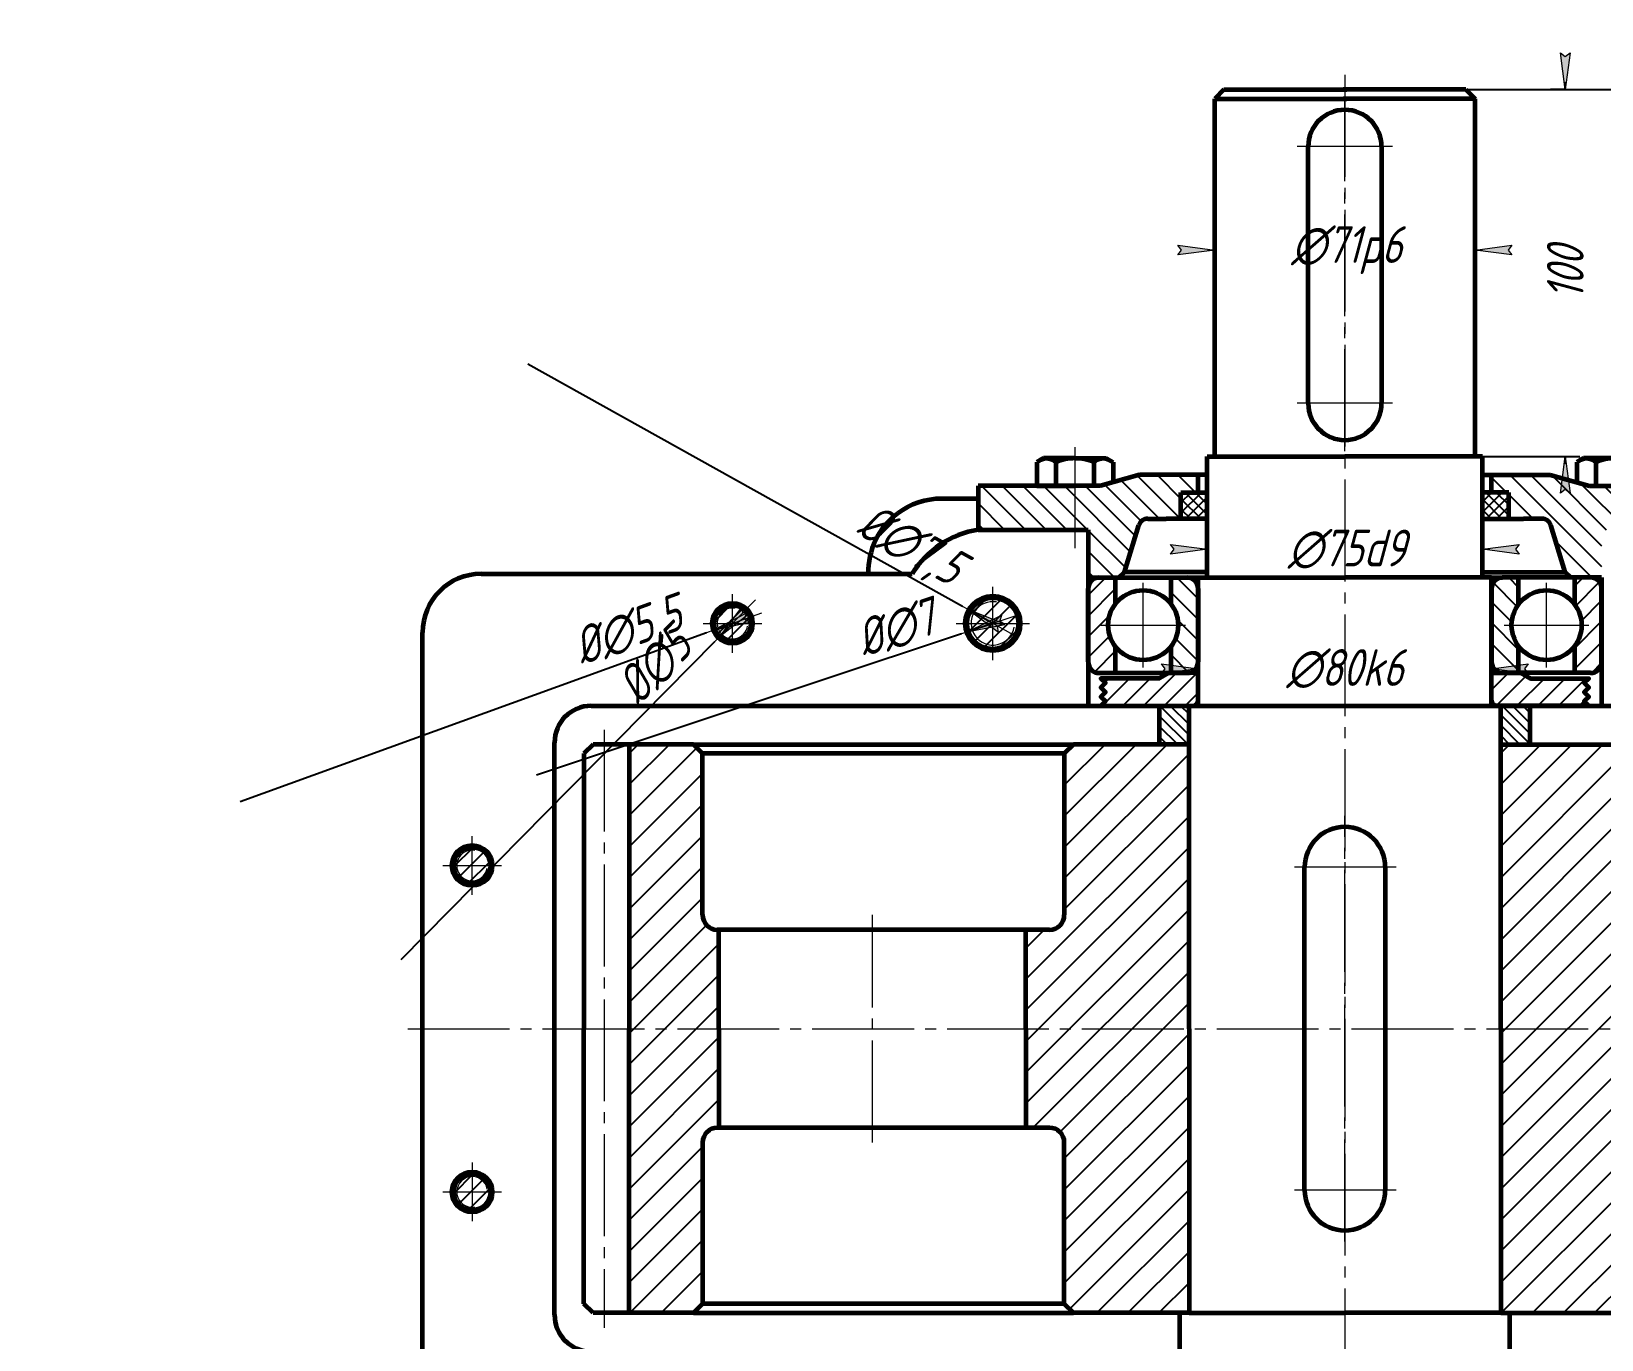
# Model space of a CAD drawing. Header units: millimetres. Extents: x 0 to 420, y 0 to 594.
# Drawn here: x 0 to 214.1, y 133.1 to 311.4 of the extents above; entities that cross this region are included whole.
import ezdxf

# ---------------------------------------------------------------- set-up
doc = ezdxf.new("R2010")
doc.units = ezdxf.units.MM
for name, pattern in [('K5LT_AXLED', [18.380000114440918, 13.88000011444092, -1.5, 1.5, -1.5]), ('K5LT_BASIC', [0]), ('K5LT_THIN', [0])]:
    doc.linetypes.add(name, pattern=pattern)
for name, color, linetype in [('Валы', 7, 'Continuous'), ('Зубчатое колесо', 7, 'Continuous'), ('Корпус', 7, 'Continuous'), ('Подшипниковые узлы', 7, 'Continuous'), ('Размеры', 7, 'Continuous'), ('Системный слой', 7, 'Continuous')]:
    doc.layers.add(name, color=color, linetype=linetype)
doc.styles.add('KDIMTEXTSTYLE', font='GOST_AU.SHX', dxfattribs={"width": 0.96, "oblique": 15, "height": 5})
doc.dimstyles.new('KDIMSTYLE (0.50)', dxfattribs={"dimtxt": 5, "dimasz": 1, "dimexe": 2, "dimexo": 0, "dimgap": 1, "dimtad": 1, "dimlfac": 2, "dimtxsty": 'KDIMTEXTSTYLE', "dimsah": 1, "dimcen": 0, "dimdle": 1, "dimadec": 0, "dimazin": 0, "dimtfac": 0.667, "dimtmove": 0, "dimatfit": 3, "dimfxl": 1, "dimtvp": 1, "dimtolj": 1, "dimtzin": 0, "dimarcsym": 0})
doc.dimstyles.new('KDIMSTYLE (1.00)', dxfattribs={"dimtxt": 5, "dimasz": 1, "dimexe": 2, "dimexo": 0, "dimgap": 1, "dimtad": 1, "dimtxsty": 'KDIMTEXTSTYLE', "dimsah": 1, "dimcen": 0, "dimdle": 1, "dimadec": 0, "dimazin": 0, "dimtfac": 0.667, "dimtmove": 0, "dimatfit": 3, "dimfxl": 1, "dimtvp": 1, "dimtolj": 1, "dimtzin": 0, "dimarcsym": 0})
pattern_1 = [(45, (0, 0), (-2.121320343559643, 2.121320343559643), [])]
pattern_2 = [(45, (0, 0), (-1.414213562373095, 1.414213562373095), [])]
pattern_3 = [(-45, (0, 0), (1.414213562373095, 1.414213562373095), [])]
pattern_4 = [(45, (0, 0), (-0.7071067811865476, 0.7071067811865476), []), (135, (0, 0), (-0.7071067811865476, -0.7071067811865475), [])]
pattern_5 = [(45, (0, 0), (-1.060660171779821, 1.060660171779821), [])]
pattern_6 = [(-45, (0, 0), (0.7071067811865476, 0.7071067811865476), [])]

# ---------------------------------------------------------------- blocks, each defined once
blk = doc.blocks.new('KDIMARROW_02')
at = {"layer": 'Системный слой'}
blk.add_hatch(color=0, dxfattribs=at).paths.add_polyline_path([(4.5, -5.51091059616309e-16), (5, 0.6582624912261956), (0, 0), (5, -0.658262491226197)])
at = {"layer": 'Системный слой', "color": 0, "linetype": 'K5LT_THIN', "lineweight": 18}
for p, q in [((0, 0), (-1, 0)), ((5, 0.6582624912261956), (0, 0)), ((0, 0), (5, -0.658262491226197)), ((0, 0), (7, -8.572527594031472e-16)), ((4.5, -5.51091059616309e-16), (5, 0.6582624912261956)), ((5, -0.658262491226197), (4.5, -5.51091059616309e-16))]:
    blk.add_line(p, q, dxfattribs=at)
blk = doc.blocks.new('U27')
at = {"layer": 'Корпус', "color": 150, "linetype": 'K5LT_BASIC', "lineweight": 60, "true_color": 0x0080ff}
for p, q in [((76.31795518810242, 219.5006614871448), (353.8179551881025, 219.5006614871448)), ((71.31795518810242, 136.5006614871448), (71.31795518810242, 214.5006614871448))]:
    blk.add_line(p, q, dxfattribs=at)
for centre, start, end in [((76.31795518810242, 214.5006614871448), 90, 180), ((76.31795518810242, 136.5006614871448), 180, 270)]:
    blk.add_arc(centre, 5, start, end, dxfattribs=at)
blk = doc.blocks.new('U28')
at = {"layer": 'Подшипниковые узлы'}
h = blk.add_hatch(dxfattribs=at)
h.set_pattern_fill('', angle=45, style=0, pattern_type=0)
h.set_pattern_definition(pattern_2)
h.paths.add_polyline_path([(147.7579557221601, 227.6431610929595), (146.9340683779458, 229.4013446702504), (146.8804046157248, 231.342251687095), (147.6058841818901, 233.1432734100313), (147.7579557221601, 233.3581615634387), (147.7579557221601, 237.0006614871448), (145.5679551881024, 237.0006614871448), (144.562724424104, 236.6139948204781), (144.0757459651003, 235.6533429686262), (144.0679551881024, 235.5006614871448), (144.0679551881024, 225.5006614871448), (144.4546218547691, 224.4954307231463), (145.415273706621, 224.0084522641426), (145.5679551881024, 224.0006614871448), (147.7579557221601, 224.0006614871448)])
h = blk.add_hatch(dxfattribs=at)
h.set_pattern_fill('', angle=-45, style=0, pattern_type=0)
h.set_pattern_definition(pattern_3)
h.paths.add_polyline_path([(159.0679551881024, 225.5006614871448), (159.0679551881024, 235.5006614871448), (158.6812885214358, 236.5058922511432), (157.7206366695839, 236.9928707101469), (157.5679551881024, 237.0006614871448), (155.3779546540448, 237.0006614871448), (155.3779548066327, 233.3581616778797), (156.2018420569616, 231.5999780565939), (156.25550571554, 229.6590710368837), (155.5300260532017, 227.8580493526873), (155.3779546540448, 227.6431610929595), (155.3779546540448, 224.0006614871448), (157.5679551881024, 224.0006614871448), (158.5731859521009, 224.3873281538114), (159.0601644111046, 225.3479800056633)])
h = blk.add_hatch(dxfattribs=at)
h.set_pattern_fill('', angle=-45, style=0, pattern_type=0)
h.set_pattern_definition(pattern_3)
h.paths.add_polyline_path([(202.7579557221601, 227.6431610929595), (201.9340683779458, 229.4013446702504), (201.8804046157248, 231.342251687095), (202.6058841818901, 233.1432734100313), (202.7579557221601, 233.3581615634387), (202.7579557221601, 237.0006614871448), (200.5679551881024, 237.0006614871448), (199.562724424104, 236.6139948204781), (199.0757459651003, 235.6533429686262), (199.0679551881024, 235.5006614871448), (199.0679551881024, 225.5006614871448), (199.4546218547691, 224.4954307231463), (200.415273706621, 224.0084522641426), (200.5679551881024, 224.0006614871448), (202.7579557221601, 224.0006614871448)])
h = blk.add_hatch(dxfattribs=at)
h.set_pattern_fill('', angle=45, style=0, pattern_type=0)
h.set_pattern_definition(pattern_2)
h.paths.add_polyline_path([(214.0679551881024, 225.5006614871448), (214.0679551881024, 235.5006614871448), (213.6812885214358, 236.5058922511432), (212.7206366695839, 236.9928707101469), (212.5679551881024, 237.0006614871448), (210.3779546540448, 237.0006614871448), (210.3779548066327, 233.3581616778797), (211.2018420569616, 231.5999780565939), (211.25550571554, 229.6590710368837), (210.5300260532017, 227.8580493526873), (210.3779546540448, 227.6431610929595), (210.3779546540448, 224.0006614871448), (212.5679551881024, 224.0006614871448), (213.5731859521009, 224.3873281538114), (214.0601644111046, 225.3479800056633)])
at = {"layer": 'Подшипниковые узлы', "color": 150, "linetype": 'K5LT_BASIC', "lineweight": 60, "true_color": 0x0080ff}
for p, q in [((144.0679551881024, 225.5006614871448), (144.0679551881024, 235.5006614871448)), ((145.5679551881024, 237.0006614871448), (157.5679551881024, 237.0006614871448)), ((147.7579557221601, 237.0006614871448), (147.7579557221601, 233.3581615634387)), ((155.3779546540448, 233.3581615634387), (155.3779546540448, 237.0006614871448)), ((159.0679551881024, 235.5006614871448), (159.0679551881024, 225.5006614871448)), ((199.0679551881024, 235.5006614871448), (199.0679551881024, 225.5006614871448)), ((212.5679551881024, 237.0006614871448), (200.5679551881024, 237.0006614871448)), ((202.7579557221601, 233.3581615634387), (202.7579557221601, 237.0006614871448)), ((210.3779546540448, 237.0006614871448), (210.3779546540448, 233.3581615634387)), ((214.0679551881024, 225.5006614871448), (214.0679551881024, 235.5006614871448)), ((147.7579557221601, 227.6431610929595), (147.7579557221601, 224.0006614871448)), ((155.3779546540448, 224.0006614871448), (155.3779546540448, 227.6431610929595)), ((202.7579557221601, 224.0006614871448), (202.7579557221601, 227.6431610929595)), ((210.3779546540448, 227.6431610929595), (210.3779546540448, 224.0006614871448)), ((145.5679551881024, 224.0006614871448), (157.5679551881024, 224.0006614871448)), ((212.5679551881024, 224.0006614871448), (200.5679551881024, 224.0006614871448))]:
    blk.add_line(p, q, dxfattribs=at)
at = {"layer": 'Подшипниковые узлы', "color": 30, "linetype": 'K5LT_AXLED', "lineweight": 18, "true_color": 0xff8000}
for p, q in [((151.5679551881024, 224.7381616778796), (151.5679551881024, 236.2631612964099)), ((206.5679551881024, 224.7381616778796), (206.5679551881024, 236.2631612964099)), ((145.8054553788373, 230.5006614871448), (157.3304549973676, 230.5006614871448)), ((200.8054553788373, 230.5006614871448), (212.3304549973676, 230.5006614871448))]:
    blk.add_line(p, q, dxfattribs=at)
at = {"layer": 'Подшипниковые узлы', "color": 150, "linetype": 'K5LT_BASIC', "lineweight": 60, "true_color": 0x0080ff}
for centre in [(151.5679551881024, 230.5006614871448), (206.5679551881024, 230.5006614871448)]:
    blk.add_circle(centre, 4.762499809265137, dxfattribs=at)
for centre, start, end in [((145.5679551881024, 235.5006614871448), 90, 180), ((157.5679551881024, 235.5006614871448), 0, 90), ((200.5679551881024, 235.5006614871448), 90, 180), ((212.5679551881024, 235.5006614871448), 0, 90), ((145.5679551881024, 225.5006614871448), 180, 270), ((157.5679551881024, 225.5006614871448), 270, 0), ((200.5679551881024, 225.5006614871448), 180, 270), ((212.5679551881024, 225.5006614871448), 270, 0)]:
    blk.add_arc(centre, 1.5, start, end, dxfattribs=at)
blk = doc.blocks.new('U32')
at = {"layer": 'Корпус', "color": 30, "linetype": 'K5LT_AXLED', "lineweight": 18, "true_color": 0xff8000}
for p, q in [((131.0679551881024, 230.7506614871448), (131.0679551881024, 235.7506614871448)), ((126.0679551881024, 230.7506614871448), (131.0679551881024, 230.7506614871448)), ((131.0679551881024, 225.7506614871448), (131.0679551881024, 230.7506614871448)), ((131.0679551881024, 230.7506614871448), (136.0679551881024, 230.7506614871448))]:
    blk.add_line(p, q, dxfattribs=at)
at = {"layer": 'Корпус', "color": 150, "linetype": 'K5LT_BASIC', "lineweight": 60, "true_color": 0x0080ff}
blk.add_circle((131.0679551881024, 230.7506614871448), 3.5, dxfattribs=at)
at = {"layer": 'Корпус', "color": 7, "linetype": 'K5LT_THIN', "lineweight": 18}
blk.add_arc((131.0679551881024, 230.7506614871448), 2.960000038146973, 80, 350.0000000000001, dxfattribs=at)
blk = doc.blocks.new('U40')
at = {"layer": 'Корпус', "color": 30, "linetype": 'K5LT_AXLED', "lineweight": 18, "true_color": 0xff8000}
for p, q in [((95.58045518810245, 230.7506614871448), (95.58045518810245, 234.7506614871448)), ((91.58045518810245, 230.7506614871448), (95.58045518810245, 230.7506614871448)), ((95.58045518810245, 226.7506614871448), (95.58045518810245, 230.7506614871448)), ((95.58045518810245, 230.7506614871448), (99.58045518810245, 230.7506614871448))]:
    blk.add_line(p, q, dxfattribs=at)
at = {"layer": 'Корпус', "color": 150, "linetype": 'K5LT_BASIC', "lineweight": 60, "true_color": 0x0080ff}
blk.add_circle((95.58045518810245, 230.7506614871448), 2.5, dxfattribs=at)
at = {"layer": 'Корпус', "color": 7, "linetype": 'K5LT_THIN', "lineweight": 18}
blk.add_arc((95.58045518810245, 230.7506614871448), 2.095000028610229, 80, 350.0000000000001, dxfattribs=at)
blk = doc.blocks.new('U41')
at = {"layer": 'Корпус', "color": 30, "linetype": 'K5LT_AXLED', "lineweight": 18, "true_color": 0xff8000}
for p, q in [((60.08045518810245, 197.7506614871448), (60.08045518810245, 201.7506614871448)), ((56.08045518810245, 197.7506614871448), (60.08045518810245, 197.7506614871448)), ((60.08045518810245, 193.7506614871448), (60.08045518810245, 197.7506614871448)), ((60.08045518810245, 197.7506614871448), (64.08045518810245, 197.7506614871448))]:
    blk.add_line(p, q, dxfattribs=at)
at = {"layer": 'Корпус', "color": 150, "linetype": 'K5LT_BASIC', "lineweight": 60, "true_color": 0x0080ff}
blk.add_circle((60.08045518810245, 197.7506614871448), 2.5, dxfattribs=at)
at = {"layer": 'Корпус', "color": 7, "linetype": 'K5LT_THIN', "lineweight": 18}
blk.add_arc((60.08045518810245, 197.7506614871448), 2.095000028610229, 80, 350.0000000000001, dxfattribs=at)
blk = doc.blocks.new('U44')
at = {"layer": 'Корпус', "color": 30, "linetype": 'K5LT_AXLED', "lineweight": 18, "true_color": 0xff8000}
for p, q in [((60.08045518810245, 157.2506614871448), (60.08045518810245, 153.2506614871448)), ((56.08045518810245, 153.2506614871448), (60.08045518810245, 153.2506614871448)), ((60.08045518810245, 153.2506614871448), (64.08045518810245, 153.2506614871448)), ((60.08045518810245, 153.2506614871448), (60.08045518810245, 149.2506614871448))]:
    blk.add_line(p, q, dxfattribs=at)
at = {"layer": 'Корпус', "color": 150, "linetype": 'K5LT_BASIC', "lineweight": 60, "true_color": 0x0080ff}
blk.add_circle((60.08045518810245, 153.2506614871448), 2.5, dxfattribs=at)
at = {"layer": 'Корпус', "color": 7, "linetype": 'K5LT_THIN', "lineweight": 18}
blk.add_arc((60.08045518810245, 153.2506614871448), 2.095000028610229, 9.999999999999988, 280, dxfattribs=at)
blk = doc.blocks.new('U46')
at = {"layer": 'Валы', "color": 30, "linetype": 'K5LT_AXLED', "lineweight": 18, "true_color": 0xff8000}
for p, q in [((179.0679551881024, 254.2452942562164), (179.0679551881024, 302.2452942562164)), ((185.5679551881024, 295.7452942562164), (172.5679551881024, 295.7452942562164)), ((185.5679551881024, 260.7452942562164), (172.5679551881024, 260.7452942562164))]:
    blk.add_line(p, q, dxfattribs=at)
at = {"layer": 'Валы', "color": 150, "linetype": 'K5LT_BASIC', "lineweight": 60, "true_color": 0x0080ff}
for p, q in [((174.0679551881024, 260.7452942562164), (174.0679551881024, 295.7452942562164)), ((184.0679551881024, 295.7452942562164), (184.0679551881024, 260.7452942562164))]:
    blk.add_line(p, q, dxfattribs=at)
for centre, start, end in [((179.0679551881024, 295.7452942562164), 0, 180), ((179.0679551881024, 260.7452942562164), 180, 0)]:
    blk.add_arc(centre, 5, start, end, dxfattribs=at)
blk = doc.blocks.new('U48')
at = {"layer": 'Валы', "color": 30, "linetype": 'K5LT_AXLED', "lineweight": 18, "true_color": 0xff8000}
for p, q in [((179.0679551881024, 146.5006614871448), (179.0679551881024, 204.5006614871448)), ((186.0679551881024, 197.5006614871448), (172.0679551881024, 197.5006614871448)), ((186.0679551881024, 153.5006614871448), (172.0679551881024, 153.5006614871448))]:
    blk.add_line(p, q, dxfattribs=at)
at = {"layer": 'Валы', "color": 150, "linetype": 'K5LT_BASIC', "lineweight": 60, "true_color": 0x0080ff}
for p, q in [((173.5679551881024, 153.5006614871448), (173.5679551881024, 197.5006614871448)), ((184.5679551881024, 197.5006614871448), (184.5679551881024, 153.5006614871448))]:
    blk.add_line(p, q, dxfattribs=at)
for centre, start, end in [((179.0679551881024, 197.5006614871448), 0, 180), ((179.0679551881024, 153.5006614871448), 180, 0)]:
    blk.add_arc(centre, 5.5, start, end, dxfattribs=at)
blk = doc.blocks.new('U57')
at = {"layer": 'Подшипниковые узлы', "color": 30, "linetype": 'K5LT_AXLED', "lineweight": 18, "true_color": 0xff8000}
blk.add_line((215.8740348489411, 254.7506614871448), (215.8740348489411, 241.0006614871448), dxfattribs=at)
at = {"layer": 'Подшипниковые узлы', "color": 150, "linetype": 'K5LT_BASIC', "lineweight": 60, "true_color": 0x0080ff}
for p, q in [((211.5990347535737, 253.2506614871448), (210.6778826387055, 252.7188340373462)), ((210.6778826387055, 252.7188340373462), (210.6778826387055, 249.9853693916627)), ((215.8740348489411, 253.2506614871448), (211.5990347535737, 253.2506614871448)), ((213.2759587438233, 252.7188340373462), (213.2759587438233, 249.5006614871448)), ((215.8740348489411, 253.2506614871448), (220.1490349443085, 253.2506614871448)), ((218.4721109540589, 252.7188340373462), (218.4721109540589, 249.5006614871448)), ((220.1490349443085, 253.2506614871448), (221.0701870591767, 252.7188340373462)), ((221.0701870591767, 252.7188340373462), (221.0701870591767, 249.5006614871448)), ((212.4012885214358, 249.5006614871448), (215.8740348489411, 249.5006614871448)), ((221.0701870591767, 249.5006614871448), (215.8740348489411, 249.5006614871448))]:
    blk.add_line(p, q, dxfattribs=at)
for centre, radius, start, end in [((212.0246935334499, 251.3846751273328), 1.829110336709869, 46.83638447288048, 118.9808246871348), ((215.8740348489411, 246.6387048907703), 6.611956596374512, 90, 113.1373128261389), ((215.8740348489411, 246.6387048907703), 6.611956596374512, 66.862687173861, 90), ((219.7233761644323, 251.3846751273328), 1.829110336709869, 61.01917531286521, 133.1636155271195)]:
    blk.add_arc(centre, radius, start, end, dxfattribs=at)
blk = doc.blocks.new('U58')
at = {"layer": 'Подшипниковые узлы', "color": 30, "linetype": 'K5LT_AXLED', "lineweight": 18, "true_color": 0xff8000}
blk.add_line((142.2618755272638, 254.7506614871448), (142.2618755272638, 241.0006614871448), dxfattribs=at)
at = {"layer": 'Подшипниковые узлы', "color": 150, "linetype": 'K5LT_BASIC', "lineweight": 60, "true_color": 0x0080ff}
for p, q in [((137.9868754318964, 253.2506614871448), (137.0657233170282, 252.7188340373462)), ((137.0657233170282, 252.7188340373462), (137.0657233170282, 249.5006614871448)), ((142.2618755272638, 253.2506614871448), (137.9868754318964, 253.2506614871448)), ((139.663799422146, 252.7188340373462), (139.663799422146, 249.5006614871448)), ((142.2618755272638, 253.2506614871448), (146.5368756226312, 253.2506614871448)), ((144.8599516323816, 252.7188340373462), (144.8599516323816, 249.5006614871448)), ((146.5368756226312, 253.2506614871448), (147.4580277374994, 252.7188340373462)), ((147.4580277374994, 252.7188340373462), (147.4580277374994, 249.9853693916627)), ((137.0657233170282, 249.5006614871448), (142.2618755272638, 249.5006614871448)), ((145.7346218547691, 249.5006614871448), (142.2618755272638, 249.5006614871448))]:
    blk.add_line(p, q, dxfattribs=at)
for centre, radius, start, end in [((138.4125342117726, 251.3846751273328), 1.829110336709869, 46.83638447288048, 118.9808246871348), ((142.2618755272638, 246.6387048907703), 6.611956596374512, 90, 113.1373128261389), ((142.2618755272638, 246.6387048907703), 6.611956596374512, 66.862687173861, 90), ((146.111216842755, 251.3846751273328), 1.829110336709869, 61.01917531286521, 133.1636155271195)]:
    blk.add_arc(centre, radius, start, end, dxfattribs=at)
blk = doc.blocks.new('KDIMARROW_01')
at = {"layer": 'Системный слой'}
blk.add_hatch(color=0, dxfattribs=at).paths.add_polyline_path([(-5, -0.6582624912261956), (0, 0), (-5, 0.658262491226197), (-4.5, 5.51091059616309e-16)])
at = {"layer": 'Системный слой', "color": 0, "linetype": 'K5LT_THIN', "lineweight": 18}
for p, q in [((-4.5, 5.51091059616309e-16), (-5, 0.658262491226197)), ((-5, 0.658262491226197), (0, 0)), ((0, 0), (-5, -0.6582624912261956)), ((-5, -0.6582624912261956), (-4.5, 5.51091059616309e-16)), ((0, 0), (-1, 0))]:
    blk.add_line(p, q, dxfattribs=at)

msp = doc.modelspace()

# ---------------------------------------------------------------- hatches: boundary and pattern name
at = {"layer": 'Валы'}
h = msp.add_hatch(dxfattribs=at)
h.set_pattern_fill('', angle=-45, style=0, pattern_type=0)
h.set_pattern_definition(pattern_6)
h.paths.add_polyline_path([(153.8179551881024, 214.2506614871448), (153.8179551881024, 219.5006614871448), (157.8179551881024, 219.5006614871448), (157.8179551881024, 214.2506614871448)])
h = msp.add_hatch(dxfattribs=at)
h.set_pattern_fill('', angle=-45, style=0, pattern_type=0)
h.set_pattern_definition(pattern_6)
h.paths.add_polyline_path([(204.3179551881024, 214.2506614871448), (204.3179551881024, 219.5006614871448), (200.3179551881024, 219.5006614871448), (200.3179551881024, 214.2506614871448)])
at = {"layer": 'Зубчатое колесо'}
h = msp.add_hatch(dxfattribs=at)
h.set_pattern_fill('', angle=45, style=0, pattern_type=0)
h.set_pattern_definition(pattern_1)
h.paths.add_polyline_path([(135.5867051881024, 162.0006614871448), (135.5867051881024, 175.5006614871448), (135.5867051881024, 189.0006614871448), (138.8179551881024, 189.0006614871448), (140.0045048077981, 189.3906614871448), (140.7283000758125, 190.4085614871448), (140.8179551881024, 191.0006614871448), (140.8179551881024, 213.0006614871448), (142.0679551881024, 214.2506614871448), (157.8179551881024, 214.2506614871448), (157.8179551881024, 175.5006614871448), (157.8179551881024, 136.7506614871448), (142.0679551881024, 136.7506614871448), (140.8179551881024, 138.0006614871448), (140.8179551881024, 160.0006614871448), (140.4279551881024, 161.1872111068405), (139.4100551881024, 161.9110063748548), (138.8179551881024, 162.0006614871448)])
h.paths.add_polyline_path([(81.50545518810242, 175.5006614871448), (81.50545518810242, 214.2506614871448), (90.25545518810242, 214.2506614871448), (91.50545518810242, 213.0006614871448), (91.50545518810242, 191.0006614871448), (91.89545518810242, 189.8141118674491), (92.91335518810241, 189.0903165994347), (93.50545518810242, 189.0006614871448), (93.73670518810245, 189.0006614871448), (93.73670518810246, 175.5006614871448), (93.73670518810245, 162.0006614871448), (93.50545518810242, 162.0006614871448), (92.31890556840672, 161.6106614871448), (91.59511030039235, 160.5927614871448), (91.50545518810242, 160.0006614871448), (91.50545518810242, 138.0006614871448), (90.25545518810242, 136.7506614871448), (81.50545518810242, 136.7506614871448)])
h = msp.add_hatch(dxfattribs=at)
h.set_pattern_fill('', angle=45, style=0, pattern_type=0)
h.set_pattern_definition(pattern_1)
h.paths.add_polyline_path([(222.5492051881025, 162.0006614871448), (222.5492051881025, 175.5006614871448), (222.5492051881025, 189.0006614871448), (219.3179551881024, 189.0006614871448), (218.1314055684068, 189.3906614871448), (217.4076103003924, 190.4085614871448), (217.3179551881024, 191.0006614871448), (217.3179551881024, 213.0006614871448), (216.0679551881024, 214.2506614871448), (200.3179551881024, 214.2506614871448), (200.3179551881024, 175.5006614871448), (200.3179551881024, 136.7506614871448), (216.0679551881024, 136.7506614871448), (217.3179551881024, 138.0006614871448), (217.3179551881024, 160.0006614871448), (217.7079551881025, 161.1872111068405), (218.7258551881025, 161.9110063748548), (219.3179551881024, 162.0006614871448)])
h.paths.add_polyline_path([(276.6304551881025, 175.5006614871448), (276.6304551881025, 214.2506614871448), (267.8804551881025, 214.2506614871448), (266.6304551881025, 213.0006614871448), (266.6304551881025, 191.0006614871448), (266.2404551881025, 189.8141118674491), (265.2225551881025, 189.0903165994347), (264.6304551881025, 189.0006614871448), (264.3992051881024, 189.0006614871448), (264.3992051881024, 175.5006614871448), (264.3992051881024, 162.0006614871448), (264.6304551881025, 162.0006614871448), (265.8170048077982, 161.6106614871448), (266.5408000758125, 160.5927614871448), (266.6304551881025, 160.0006614871448), (266.6304551881025, 138.0006614871448), (267.8804551881025, 136.7506614871448), (276.6304551881025, 136.7506614871448)])
at = {"layer": 'Корпус'}
h = msp.add_hatch(dxfattribs=at)
h.set_pattern_fill('', angle=45, style=0, pattern_type=0)
h.set_pattern_definition(pattern_5)
h.paths.add_polyline_path([(134.5679551881024, 230.7506614871448), (134.1736694738167, 232.3645198376546), (133.0796473163823, 233.6147660210291), (131.5323786059641, 234.2197119175856), (129.8804724560929, 234.0430595130795), (128.4961134360459, 233.1246096757914), (127.6912061087072, 231.6712947772245), (127.6471010229301, 230.0105555618724), (128.3737353245716, 228.5165667427448), (129.7073938566901, 227.5259331476617), (131.3475951867432, 227.2618505906988), (132.9247919130209, 227.7838184887719), (134.0836319567864, 228.9742342787233), (134.5630215612402, 230.5648899948171)])
h = msp.add_hatch(dxfattribs=at)
h.set_pattern_fill('', angle=45, style=0, pattern_type=0)
h.set_pattern_definition(pattern_5)
h.paths.add_polyline_path([(98.08045518810245, 230.7506614871448), (97.68845518810245, 232.0946614871448), (96.63538638810245, 233.0171830871448), (95.25149116378245, 233.2289235133848), (93.9707590574892, 232.6634809681959), (93.19482765775626, 231.4981782337494), (93.1670290515399, 230.0984542475677), (93.89608088174954, 228.9032624517174), (95.15335249443146, 228.2874149933771), (96.54456351184861, 228.4440416354823), (97.63343015893895, 229.3240242630689), (98.07848385517497, 230.6514003241257)])
h = msp.add_hatch(dxfattribs=at)
h.set_pattern_fill('', angle=45, style=0, pattern_type=0)
h.set_pattern_definition(pattern_5)
h.paths.add_polyline_path([(62.58045518810245, 197.7506614871448), (62.18845518810245, 199.0946614871448), (61.13538638810245, 200.0171830871448), (59.75149116378245, 200.2289235133848), (58.4707590574892, 199.663480968196), (57.69482765775626, 198.4981782337495), (57.6670290515399, 197.0984542475677), (58.39608088174954, 195.9032624517174), (59.65335249443146, 195.2874149933771), (61.04456351184861, 195.4440416354823), (62.13343015893895, 196.324024263069), (62.57848385517497, 197.6514003241257)])
h = msp.add_hatch(dxfattribs=at)
h.set_pattern_fill('', angle=45, style=0, pattern_type=0)
h.set_pattern_definition(pattern_5)
h.paths.add_polyline_path([(62.58045518810245, 153.2506614871448), (62.18845518810245, 154.5946614871447), (61.13538638810245, 155.5171830871448), (59.75149116378245, 155.7289235133848), (58.4707590574892, 155.1634809681959), (57.69482765775626, 153.9981782337494), (57.6670290515399, 152.5984542475677), (58.39608088174954, 151.4032624517173), (59.65335249443146, 150.787414993377), (61.04456351184861, 150.9440416354823), (62.13343015893895, 151.8240242630689), (62.57848385517497, 153.1514003241257)])
at = {"layer": 'Подшипниковые узлы'}
h = msp.add_hatch(dxfattribs=at)
h.set_pattern_fill('', angle=-45, style=0, pattern_type=0)
h.set_pattern_definition(pattern_3)
h.paths.add_polyline_path([(152.188836778679, 245.0006614871448), (151.3049533021959, 244.634544963628), (150.995006607665, 244.1211605057354), (149.0179551881024, 237.7506614871448), (148.2679551881024, 237.0006614871448), (144.0679551881024, 237.0006614871448), (144.0679551881024, 243.5006614871448), (129.0679551881024, 243.5006614871448), (129.0679551881024, 249.5006614871448), (145.7346218547691, 249.5006614871448), (151.0679551881024, 251.0006614871448), (159.0679551881024, 251.0006614871448), (159.0679551881024, 248.6006614871448), (156.7179551881024, 248.6006614871448), (156.7179551881024, 245.0006614871448), (154.7179551881024, 245.0006614871448)])
h = msp.add_hatch(dxfattribs=at)
h.set_pattern_fill('', angle=-45, style=0, pattern_type=0)
h.set_pattern_definition(pattern_3)
h.paths.add_polyline_path([(205.9470735975258, 245.0006614871448), (206.830957074009, 244.634544963628), (207.1409037685399, 244.1211605057354), (209.1179551881025, 237.7506614871448), (209.8679551881025, 237.0006614871448), (214.0679551881025, 237.0006614871448), (214.0679551881025, 243.5006614871448), (229.0679551881025, 243.5006614871448), (229.0679551881025, 249.5006614871448), (212.4012885214358, 249.5006614871448), (207.0679551881025, 251.0006614871448), (199.0679551881024, 251.0006614871448), (199.0679551881024, 248.6006614871448), (201.4179551881025, 248.6006614871448), (201.4179551881025, 245.0006614871448), (203.4179551881025, 245.0006614871448)])
h = msp.add_hatch(dxfattribs=at)
h.set_pattern_fill('', angle=45, style=0, pattern_type=0)
h.set_pattern_definition(pattern_4)
h.paths.add_polyline_path([(160.3179551881024, 245.0006614871448), (160.3179551881024, 248.6006614871448), (156.7179551881024, 248.6006614871448), (156.7179551881024, 245.0006614871448)])
h = msp.add_hatch(dxfattribs=at)
h.set_pattern_fill('', angle=45, style=0, pattern_type=0)
h.set_pattern_definition(pattern_4)
h.paths.add_polyline_path([(201.4179551881025, 245.0006614871448), (201.4179551881025, 248.6006614871448), (197.8179551881025, 248.6006614871448), (197.8179551881025, 245.0006614871448)])
h = msp.add_hatch(dxfattribs=at)
h.set_pattern_fill('', angle=45, style=0, pattern_type=0)
h.set_pattern_definition(pattern_2)
h.paths.add_polyline_path([(153.7679551881025, 223.2506614871448), (155.0929551881025, 224.0006614871448), (157.5679551881024, 224.0006614871448), (159.0679551881024, 224.0006614871448), (159.0679551881024, 220.3006614871448), (158.8336406130517, 219.7349760621955), (158.2679551881025, 219.5006614871448), (157.8179551881024, 219.5006614871448), (145.8179551881024, 219.5006614871448), (146.4429551881024, 220.1256614871448), (145.8179551881024, 220.7506614871448), (146.4429551881024, 221.3756614871448), (145.8179551881024, 222.0006614871448), (146.4429551881024, 222.6256614871448), (145.8179551881024, 223.2506614871448)])
h = msp.add_hatch(dxfattribs=at)
h.set_pattern_fill('', angle=45, style=0, pattern_type=0)
h.set_pattern_definition(pattern_2)
h.paths.add_polyline_path([(204.3679551881024, 223.2506614871448), (203.0429551881024, 224.0006614871448), (200.5679551881024, 224.0006614871448), (199.0679551881024, 224.0006614871448), (199.0679551881024, 220.3006614871448), (199.3022697631532, 219.7349760621955), (199.8679551881024, 219.5006614871448), (200.3179551881024, 219.5006614871448), (212.3179551881024, 219.5006614871448), (211.6929551881024, 220.1256614871448), (212.3179551881024, 220.7506614871448), (211.6929551881024, 221.3756614871448), (212.3179551881024, 222.0006614871448), (211.6929551881024, 222.6256614871448), (212.3179551881024, 223.2506614871448)])

# ---------------------------------------------------------------- linework, layer by layer
at = {"layer": 'Валы', "color": 150, "linetype": 'K5LT_BASIC', "lineweight": 60, "true_color": 0x0080ff}
for p, q in [((162.5679551881024, 303.5006614871448), (161.3179551881024, 302.2506614871448)), ((161.3179551881024, 302.2506614871448), (179.3179551881024, 302.2506614871448)), ((161.3179551881024, 253.5006614871448), (161.3179551881024, 302.2506614871448)), ((162.5679551881024, 303.5006614871448), (179.3179551881024, 303.5006614871448)), ((195.5679551881024, 303.5006614871448), (178.8179551881024, 303.5006614871448)), ((196.8179551881024, 302.2506614871448), (178.8179551881024, 302.2506614871448)), ((195.5679551881024, 303.5006614871448), (196.8179551881024, 302.2506614871448)), ((196.8179551881024, 253.5006614871448), (196.8179551881024, 302.2506614871448)), ((160.316391159236, 237.0006614871448), (160.316391159236, 253.5006614871448)), ((160.316391159236, 253.5006614871448), (179.0679551881024, 253.5006614871448)), ((197.8195192169689, 253.5006614871448), (179.0679551881024, 253.5006614871448)), ((197.8195192169689, 237.0006614871448), (197.8195192169689, 253.5006614871448)), ((159.0679551881024, 219.5006614871448), (159.0679551881024, 237.0006614871448)), ((159.0679551881024, 237.0006614871448), (179.0679551881024, 237.0006614871448)), ((199.0679551881024, 237.0006614871448), (179.0679551881024, 237.0006614871448)), ((199.0679551881024, 219.5006614871448), (199.0679551881024, 237.0006614871448)), ((153.8179551881024, 214.2506614871448), (153.8179551881024, 219.5006614871448)), ((157.8179551881024, 214.2506614871448), (157.8179551881024, 219.5006614871448)), ((200.3179551881024, 214.2506614871448), (200.3179551881024, 219.5006614871448)), ((204.3179551881024, 214.2506614871448), (204.3179551881024, 219.5006614871448)), ((156.5679551881024, 131.5006614871448), (156.5679551881024, 136.7506614871448)), ((157.8179551881024, 136.7506614871448), (179.0679551881024, 136.7506614871448)), ((200.3179551881024, 136.7506614871448), (179.0679551881024, 136.7506614871448)), ((201.5679551881024, 131.5006614871448), (201.5679551881024, 136.7506614871448))]:
    msp.add_line(p, q, dxfattribs=at)
at = {"layer": 'Зубчатое колесо', "color": 30, "linetype": 'K5LT_AXLED', "lineweight": 18, "true_color": 0xff8000}
for p, q in [((78.06795518810242, 216.2506614871448), (78.06795518810242, 134.7506614871448)), ((114.6617051881024, 160.0006614871448), (114.6617051881024, 191.0006614871448))]:
    msp.add_line(p, q, dxfattribs=at)
at = {"layer": 'Зубчатое колесо', "color": 150, "linetype": 'K5LT_BASIC', "lineweight": 60, "true_color": 0x0080ff}
for p, q in [((76.56795518810242, 214.2506614871448), (75.31795518810242, 213.0006614871448)), ((90.25545518810242, 214.2506614871448), (76.56795518810242, 214.2506614871448)), ((81.50545518810242, 214.2506614871448), (81.50545518810242, 175.5006614871448)), ((91.50545518810242, 213.0006614871448), (90.25545518810242, 214.2506614871448)), ((90.25545518810242, 214.2506614871448), (142.0679551881024, 214.2506614871448)), ((142.0679551881024, 214.2506614871448), (140.8179551881024, 213.0006614871448)), ((157.8179551881024, 214.2506614871448), (142.0679551881024, 214.2506614871448)), ((157.8179551881024, 175.5006614871448), (157.8179551881024, 214.2506614871448)), ((200.3179551881024, 175.5006614871448), (200.3179551881024, 214.2506614871448)), ((200.3179551881024, 214.2506614871448), (216.0679551881024, 214.2506614871448)), ((75.31795518810242, 213.0006614871448), (75.31795518810242, 175.5006614871448)), ((91.50545518810242, 191.0006614871448), (91.50545518810242, 213.0006614871448)), ((140.8179551881024, 213.0006614871448), (91.50545518810242, 213.0006614871448)), ((140.8179551881024, 213.0006614871448), (140.8179551881024, 191.0006614871448)), ((138.8179551881024, 189.0006614871448), (93.50545518810242, 189.0006614871448)), ((93.73670518810246, 175.5006614871448), (93.73670518810245, 189.0006614871448)), ((135.5867051881024, 175.5006614871448), (135.5867051881024, 189.0006614871448)), ((75.31795518810242, 138.0006614871448), (75.31795518810242, 175.5006614871448)), ((81.50545518810242, 136.7506614871448), (81.50545518810242, 175.5006614871448)), ((93.73670518810246, 175.5006614871448), (93.73670518810245, 162.0006614871448)), ((135.5867051881024, 175.5006614871448), (135.5867051881024, 162.0006614871448)), ((157.8179551881024, 175.5006614871448), (157.8179551881024, 136.7506614871448)), ((200.3179551881024, 175.5006614871448), (200.3179551881024, 136.7506614871448)), ((138.8179551881024, 162.0006614871448), (93.50545518810242, 162.0006614871448)), ((91.50545518810242, 160.0006614871448), (91.50545518810242, 138.0006614871448)), ((140.8179551881024, 138.0006614871448), (140.8179551881024, 160.0006614871448)), ((76.56795518810242, 136.7506614871448), (75.31795518810242, 138.0006614871448)), ((91.50545518810242, 138.0006614871448), (90.25545518810242, 136.7506614871448)), ((140.8179551881024, 138.0006614871448), (91.50545518810242, 138.0006614871448)), ((142.0679551881024, 136.7506614871448), (140.8179551881024, 138.0006614871448)), ((90.25545518810242, 136.7506614871448), (76.56795518810242, 136.7506614871448)), ((90.25545518810242, 136.7506614871448), (142.0679551881024, 136.7506614871448)), ((157.8179551881024, 136.7506614871448), (142.0679551881024, 136.7506614871448)), ((200.3179551881024, 136.7506614871448), (216.0679551881024, 136.7506614871448))]:
    msp.add_line(p, q, dxfattribs=at)
for centre, start, end in [((93.50545518810242, 191.0006614871448), 180, 270), ((138.8179551881024, 191.0006614871448), 270, 0), ((93.50545518810242, 160.0006614871448), 90, 180), ((138.8179551881024, 160.0006614871448), 0, 90)]:
    msp.add_arc(centre, 2, start, end, dxfattribs=at)
at = {"layer": 'Корпус', "color": 150, "linetype": 'K5LT_BASIC', "lineweight": 60, "true_color": 0x0080ff}
for p, q in [((129.0679551881024, 247.7381614871448), (124.0929551895009, 247.7381614871448)), ((61.31795518810242, 237.5006614871448), (120.0679551881024, 237.5006614871448)), ((144.0679551881024, 237.0006614871448), (144.0679551881024, 219.5006614871448)), ((214.0679551881025, 237.0006614871448), (214.0679551881024, 219.5006614871448)), ((53.31795518810242, 121.5006614871448), (53.31795518810242, 229.5006614871448))]:
    msp.add_line(p, q, dxfattribs=at)
for centre, radius in [((95.58045518810245, 230.7506614871448), 2.75), ((131.0679551881024, 230.7506614871448), 3.75), ((60.08045518810245, 197.7506614871448), 2.75), ((60.08045518810245, 153.2506614871448), 2.75)]:
    msp.add_circle(centre, radius, dxfattribs=at)
for centre, radius, start, end in [((124.0929551881025, 237.7381614871448), 10, 90, 126.869897645844), ((124.1027655756753, 237.7299739696587), 10.01243667694321, 126.8866976449355, 181.312346509546), ((131.0679551881024, 230.7506614871448), 12.90590949914031, 98.914926957148, 148.4652080948117), ((61.31795518810242, 229.5006614871448), 8, 90, 180)]:
    msp.add_arc(centre, radius, start, end, dxfattribs=at)
at = {"layer": 'Подшипниковые узлы', "color": 150, "linetype": 'K5LT_BASIC', "lineweight": 60, "true_color": 0x0080ff}
for p, q in [((151.0679551881024, 251.0006614871448), (145.7346218547691, 249.5006614871448)), ((160.3179551881024, 251.0006614871448), (151.0679551881024, 251.0006614871448)), ((159.0679551881024, 248.6006614871448), (159.0679551881024, 251.0006614871448)), ((197.8179551881025, 251.0006614871448), (207.0679551881025, 251.0006614871448)), ((199.0679551881024, 248.6006614871448), (199.0679551881024, 251.0006614871448)), ((207.0679551881025, 251.0006614871448), (212.4012885214358, 249.5006614871448)), ((145.7346218547691, 249.5006614871448), (129.0679551881024, 249.5006614871448)), ((129.0679551881024, 249.5006614871448), (129.0679551881024, 243.5006614871448)), ((156.7179551881024, 245.0006614871448), (156.7179551881024, 248.6006614871448)), ((156.7179551881024, 248.6006614871448), (160.3179551881024, 248.6006614871448)), ((201.4179551881025, 248.6006614871448), (197.8179551881025, 248.6006614871448)), ((201.4179551881025, 245.0006614871448), (201.4179551881025, 248.6006614871448)), ((212.4012885214358, 249.5006614871448), (229.0679551881025, 249.5006614871448)), ((149.0179551881024, 237.7506614871448), (150.995006607665, 244.1211605057354)), ((152.188836778679, 245.0006614871448), (154.7179551881024, 245.0006614871448)), ((160.3179551881024, 245.0006614871448), (154.7179551881024, 245.0006614871448)), ((197.8179551881025, 245.0006614871448), (203.4179551881025, 245.0006614871448)), ((205.9470735975258, 245.0006614871448), (203.4179551881025, 245.0006614871448)), ((209.1179551881025, 237.7506614871448), (207.1409037685399, 244.1211605057354)), ((129.0679551881024, 243.5006614871448), (144.0679551881024, 243.5006614871448)), ((129.0679551881024, 243.5006614871448), (144.0679551881024, 243.5006614871448)), ((144.0679551881024, 243.5006614871448), (144.0679551881024, 237.0006614871448)), ((148.2679551881024, 237.0006614871448), (149.0179551881024, 237.7506614871448)), ((160.316391159236, 237.7506614871448), (149.0179551881024, 237.7506614871448)), ((197.8195192169689, 237.7506614871448), (209.1179551881025, 237.7506614871448)), ((209.8679551881025, 237.0006614871448), (209.1179551881025, 237.7506614871448)), ((144.0679551881024, 237.0006614871448), (148.2679551881024, 237.0006614871448)), ((157.5679551881024, 237.0006614871448), (159.0679551881024, 237.0006614871448)), ((199.0679551881024, 237.0006614871448), (200.5679551881024, 237.0006614871448)), ((214.0679551881025, 237.0006614871448), (209.8679551881025, 237.0006614871448))]:
    msp.add_line(p, q, dxfattribs=at)
for points in [[(159.0679551881024, 220.3006614871448), (159.0679551881024, 224.0006614871448), (155.0929551881025, 224.0006614871448), (153.7679551881025, 223.2506614871448), (145.8179551881024, 223.2506614871448), (146.4429551881024, 222.6256614871448), (145.8179551881024, 222.0006614871448), (146.4429551881024, 221.3756614871448), (145.8179551881024, 220.7506614871448), (146.4429551881024, 220.1256614871448), (145.8179551881024, 219.5006614871448), (157.8179551881024, 219.5006614871448), (158.2679551881025, 219.5006614871448, 0.414213562373095)], [(199.0679551881024, 220.3006614871448), (199.0679551881024, 224.0006614871448), (203.0429551881024, 224.0006614871448), (204.3679551881024, 223.2506614871448), (212.3179551881024, 223.2506614871448), (211.6929551881024, 222.6256614871448), (212.3179551881024, 222.0006614871448), (211.6929551881024, 221.3756614871448), (212.3179551881024, 220.7506614871448), (211.6929551881024, 220.1256614871448), (212.3179551881024, 219.5006614871448), (200.3179551881024, 219.5006614871448), (199.8679551881024, 219.5006614871448, -0.414213562373095)]]:
    msp.add_lwpolyline(points, format="xyb", close=True, dxfattribs=at)
for centre, start, end in [((152.188836778679, 243.7506614871448), 90, 162.7585406010601), ((205.9470735975258, 243.7506614871448), 17.2414593989399, 90)]:
    msp.add_arc(centre, 1.25, start, end, dxfattribs=at)
at = {"layer": 'Системный слой', "color": 30, "linetype": 'K5LT_AXLED', "lineweight": 18, "true_color": 0xff8000}
for p, q in [((179.0679551881024, 305.5006614871448), (179.0679551881024, 99.50066148714478)), ((51.3179551881024, 175.5006614871448), (378.8179551881025, 175.5006614871448))]:
    msp.add_line(p, q, dxfattribs=at)

# ---------------------------------------------------------------- block references
for name in ['U32', 'U40']:
    msp.add_blockref(name, (0, 0))
at = {"layer": 'Валы'}
for name in ['U46', 'U48']:
    msp.add_blockref(name, (0, 0), dxfattribs=at)
at = {"layer": 'Корпус'}
for name in ['U27', 'U41', 'U44']:
    msp.add_blockref(name, (0, 0), dxfattribs=at)
at = {"layer": 'Подшипниковые узлы'}
for name in ['U58', 'U57', 'U28']:
    msp.add_blockref(name, (0, 0), dxfattribs=at)

# ---------------------------------------------------------------- dimensions: what is measured, and where the dimension line sits
at = {"layer": 'Размеры', "color": 7}
for base, p1, p2, location in [((387.7316699895365, 303.5006614871448), (318.5679551881025, 66.00066148714478), (195.5679551881024, 303.5006614871448), (387.7316699895365, 184.5006614871448)), ((209.1179551881025, 253.5006614871448), (209.1179551881025, 303.5006614871448), (197.8195192169689, 253.5006614871448), (209.1179551881025, 278.5006614871448))]:
    msp.add_linear_dim(base=base, p1=p1, p2=p2, angle=90, location=location, dimstyle='KDIMSTYLE (0.50)', override={"dimexo": 0, "dimpost": '\\H5.0;\\W0.965;\\Q15;<>', "dimblk1": 'KDIMARROW_01', "dimblk2": 'KDIMARROW_01', "dimse1": 0, "dimse2": 0, "dimclrt": 7, "dimtolj": 1}, dxfattribs=at).render()
for base, p1, p2, location, override in [((161.3179551881024, 281.6315984431322), (196.8179551881024, 281.7700984431323), (161.3179551881024, 281.7700984431323), (179.3179551881024, 281.6315984431322), {"dimexo": 0, "dimpost": '\\H5.0;\\W0.965;\\Q15;∅<>\\H5.0;\\W0.965;\\Q15;\\Q15;p6', "dimblk1": 'KDIMARROW_01', "dimblk2": 'KDIMARROW_01', "dimse1": 0, "dimse2": 0, "dimclrt": 7, "dimtolj": 1}), ((160.3179551881024, 240.8621614871448), (197.8195192169689, 241.0006614871448), (160.3179551881024, 241.0006614871448), (179.3179551881024, 240.8621614871448), {"dimexo": 0, "dimpost": '\\H5.0;\\W0.965;\\Q15;∅<>\\H5.0;\\W0.965;\\Q15;\\Q15;d9', "dimblk1": 'KDIMARROW_01', "dimblk2": 'KDIMARROW_01', "dimse1": 0, "dimse2": 0, "dimclrt": 7, "dimtolj": 1}), ((159.0679551881024, 224.5680300610357), (199.0679551881024, 225.5006614871448), (159.0679551881024, 224.0006614871448), (179.0679551881024, 224.5680300610357), {"dimexo": 0, "dimpost": '\\H5.0;\\W0.965;\\Q15;∅<>\\H5.0;\\W0.965;\\Q15;\\Q15;k6', "dimblk1": 'KDIMARROW_01', "dimblk2": 'KDIMARROW_01', "dimse1": 0, "dimse2": 0, "dimclrt": 7, "dimtolj": 1})]:
    msp.add_linear_dim(base=base, p1=p1, p2=p2, location=location, dimstyle='KDIMSTYLE (0.50)', override=override, dxfattribs=at).render()
at = {"layer": 'Системный слой', "color": 7}
for center, radius, location in [((131.06795518810245, 230.75066148714473), 3.750000000000013, (118.0020355356792, 238.0297253614952)), ((95.58045518810245, 230.7506614871448), 2.750000000000005, (82.6231204193494, 226.0588707556761)), ((95.58045518810245, 230.75066148714478), 2.4999999999999956, (87.44481506696356, 222.4934959343167)), ((131.06795518810247, 230.75066148714473), 3.4999999999999845, (118.9531547788161, 226.7195184623397))]:
    msp.add_diameter_dim(center=center, radius=radius, location=location, dimstyle='KDIMSTYLE (1.00)', override={"dimpost": '\\H5.0;\\W0.965;\\Q15;∅<>', "dimblk1": 'KDIMARROW_02', "dimblk2": 'KDIMARROW_02', "dimclrt": 7, "dimatfit": 2, "dimtolj": 1}, dxfattribs=at).render()

doc.saveas('drawing.dxf')
